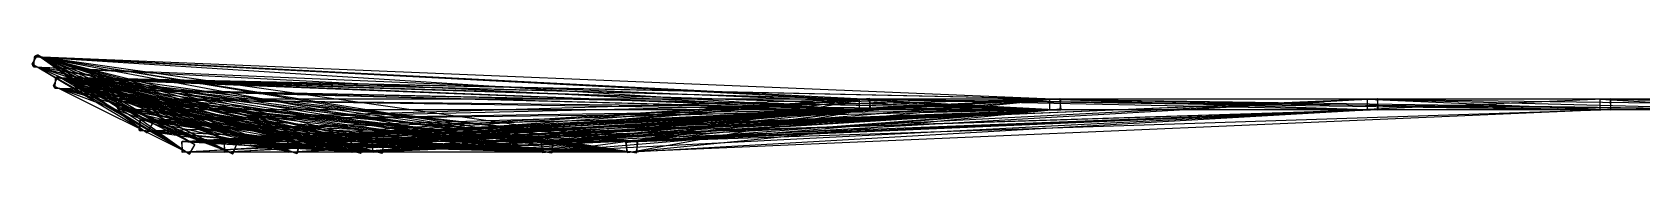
# Model space of a CAD drawing. Header units: metres. Extents: x 166 to 634, y 82 to 328.
# Drawn here: x 165.7 to 241.7, y 255.7 to 260.3 of the extents above; entities that cross this region are included whole.
import ezdxf

# ---------------------------------------------------------------- set-up
doc = ezdxf.new("R2010")
doc.units = ezdxf.units.M

msp = doc.modelspace()

# ---------------------------------------------------------------- linework, layer by layer
for points in [[(165.91425, 260.34302), (171.08575, 256.65698), (165.65701, 259.91425), (165.65712, 259.91434, 0.0001)], [(165.91425, 260.34302), (171.08575, 256.65698), (165.65701, 259.91425), (165.65712, 259.91434, 0.0001)], [(165.90698, 260.3411), (173.09302, 255.6589), (165.6589, 259.90695), (165.65901, 259.90704, 0.0001)], [(165.87308, 260.33), (175.12692, 255.67001), (165.67001, 259.87308), (165.67012, 259.87317, 0.0001)], [(165.84189, 260.31625), (178.15811, 255.68378), (165.68378, 259.8419), (165.68388, 259.84198, 0.0001)], [(165.82286, 260.30597), (181.17714, 255.69402), (165.69402, 259.82288), (165.69412, 259.82297, 0.0001)], [(165.8181, 260.30316), (182.1819, 255.69682), (165.69682, 259.8181), (165.69693, 259.8182, 0.0001)], [(165.79451, 260.28772), (190.20549, 255.7123), (165.7123, 259.7945), (165.7124, 259.7946, 0.0001)], [(165.78787, 260.28287), (194.21213, 255.71716), (165.71716, 259.78787), (165.71727, 259.78796, 0.0001)], [(165.76314, 260.26248), (205.23686, 257.73752), (165.73753, 259.76315), (165.73764, 259.76324, 0.0001)], [(165.76062, 260.2602), (214.23938, 257.7398), (165.7398, 259.76062), (165.73991, 259.7607, 0.0001)], [(214.23938, 257.7398), (214.2602, 258.23938), (165.76062, 260.2602), (165.76073, 260.26028, 0.0001)], [(205.23686, 257.73752), (205.26247, 258.23685), (165.76314, 260.26248), (165.76324, 260.26257, 0.0001)], [(194.21213, 255.71716), (194.28284, 256.21213), (165.78787, 260.28287), (165.78798, 260.28296, 0.0001)], [(190.20549, 255.7123), (190.2877, 256.2055), (165.79451, 260.28772), (165.79462, 260.2878, 0.0001)], [(182.1819, 255.69682), (182.30318, 256.1819), (165.8181, 260.30316), (165.8182, 260.30325, 0.0001)], [(181.17714, 255.69402), (181.30598, 256.17712), (165.82286, 260.30597), (165.82297, 260.30606, 0.0001)], [(178.15811, 255.68378), (178.31622, 256.1581), (165.84189, 260.31625), (165.842, 260.31635, 0.0001)], [(175.12692, 255.67001), (175.32999, 256.12692), (165.87308, 260.33), (165.87318, 260.33008, 0.0001)], [(173.09302, 255.6589), (173.3411, 256.09305), (165.90698, 260.3411), (165.90709, 260.3412, 0.0001)], [(171.08575, 256.65698), (171.34299, 257.08575), (165.91425, 260.34302), (165.91435, 260.3431, 0.0001)], [(171.08575, 256.65698), (171.34299, 257.08575), (165.91425, 260.34302), (165.91435, 260.3431, 0.0001)], [(166.8882, 259.33542), (173.1118, 255.6646), (166.6646, 258.8882), (166.6647, 258.8883, 0.0001)], [(166.8537, 259.32184), (175.1463, 255.67813), (166.67813, 258.8537), (166.67824, 258.8538, 0.0001)], [(166.82458, 259.30695), (178.17542, 255.69302), (166.69302, 258.8246), (166.69313, 258.82468, 0.0001)], [(166.80794, 259.2968), (181.19206, 255.70317), (166.70317, 258.80792), (166.70328, 258.808, 0.0001)], [(166.80388, 259.2942), (182.19612, 255.70583), (166.70583, 258.8039), (166.70593, 258.804, 0.0001)], [(166.78444, 259.28024), (190.21556, 255.71977), (166.71977, 258.78445), (166.71988, 258.78455, 0.0001)], [(166.77913, 259.2761), (194.22087, 255.72392), (166.72392, 258.77914), (166.72403, 258.77924, 0.0001)], [(166.75667, 259.2565), (205.24333, 257.7435), (166.74352, 258.75668), (166.74362, 258.75677, 0.0001)], [(166.75539, 259.25525), (214.24461, 257.74475), (166.74474, 258.75537), (166.74484, 258.75546, 0.0001)], [(214.24461, 257.74475), (214.25526, 258.24463), (166.75539, 259.25525), (166.7555, 259.25534, 0.0001)], [(205.24333, 257.7435), (205.25648, 258.24332), (166.75667, 259.2565), (166.75677, 259.2566, 0.0001)], [(194.22087, 255.72392), (194.27608, 256.22086), (166.77913, 259.2761), (166.77924, 259.27618, 0.0001)], [(190.21556, 255.71977), (190.28023, 256.21555), (166.78444, 259.28024), (166.78455, 259.28033, 0.0001)], [(182.19612, 255.70583), (182.29417, 256.1961), (166.80388, 259.2942), (166.80399, 259.29428, 0.0001)], [(181.19206, 255.70317), (181.29683, 256.19208), (166.80794, 259.2968), (166.80804, 259.2969, 0.0001)], [(178.17542, 255.69302), (178.30698, 256.1754), (166.82458, 259.30695), (166.82469, 259.30704, 0.0001)], [(175.1463, 255.67813), (175.32187, 256.1463), (166.8537, 259.32184), (166.8538, 259.32193, 0.0001)], [(173.1118, 255.6646), (173.3354, 256.1118), (166.8882, 259.33542), (166.8883, 259.3355, 0.0001)], [(167.91425, 259.34302), (173.08575, 255.65701), (167.65701, 258.91425), (167.65712, 258.91434, 0.0001)], [(167.8687, 259.32828), (175.1313, 255.67174), (167.67174, 258.86868), (167.67184, 258.86877, 0.0001)], [(167.83238, 259.3113), (178.16762, 255.6887), (167.6887, 258.83237), (167.68881, 258.83246, 0.0001)], [(167.81262, 259.2998), (181.18738, 255.7002), (167.7002, 258.81262), (167.7003, 258.8127, 0.0001)], [(167.80794, 259.2968), (182.19206, 255.70317), (167.70317, 258.80792), (167.70328, 258.808, 0.0001)], [(167.78607, 259.2815), (190.21393, 255.7185), (167.7185, 258.78607), (167.71861, 258.78616, 0.0001)], [(167.7803, 259.277), (194.2197, 255.72299), (167.72299, 258.7803), (167.7231, 258.7804, 0.0001)], [(167.75685, 259.25665), (205.24315, 257.74335), (167.74333, 258.75684), (167.74344, 258.75693, 0.0001)], [(167.7555, 259.25537), (214.2445, 257.74463), (167.74463, 258.7555), (167.74474, 258.75558, 0.0001)], [(214.2445, 257.74463), (214.25537, 258.2445), (167.7555, 259.25537), (167.7556, 259.25546, 0.0001)], [(205.24315, 257.74335), (205.25667, 258.24316), (167.75685, 259.25665), (167.75696, 259.25674, 0.0001)], [(194.2197, 255.72299), (194.27701, 256.2197), (167.7803, 259.277), (167.78041, 259.2771, 0.0001)], [(190.21393, 255.7185), (190.2815, 256.21393), (167.78607, 259.2815), (167.78618, 259.2816, 0.0001)], [(182.19206, 255.70317), (182.29683, 256.19208), (167.80794, 259.2968), (167.80804, 259.2969, 0.0001)], [(181.18738, 255.7002), (181.2998, 256.18738), (167.81262, 259.2998), (167.81273, 259.2999, 0.0001)], [(178.16762, 255.6887), (178.3113, 256.16763), (167.83238, 259.3113), (167.83249, 259.3114, 0.0001)], [(175.1313, 255.67174), (175.32826, 256.13132), (167.8687, 259.32828), (167.8688, 259.32837, 0.0001)], [(173.08575, 255.65701), (173.34299, 256.08575), (167.91425, 259.34302), (167.91435, 259.3431, 0.0001)], [(169.86073, 258.32495), (175.13927, 255.67503), (169.67503, 257.86072), (169.67514, 257.8608, 0.0001)], [(169.8181, 258.30316), (178.1819, 255.69682), (169.69682, 257.8181), (169.69693, 257.8182, 0.0001)], [(169.79875, 258.29068), (181.20125, 255.7093), (169.7093, 257.79874), (169.70941, 257.79883, 0.0001)], [(169.79451, 258.28772), (182.20549, 255.7123), (169.7123, 257.7945), (169.7124, 257.7946, 0.0001)], [(169.77611, 258.27362), (190.22389, 255.72636), (169.72636, 257.77612), (169.72647, 257.7762, 0.0001)], [(169.77164, 258.2699), (194.22836, 255.7301), (169.7301, 257.7716), (169.73021, 257.7717, 0.0001)], [(214.25, 257.75), (214.25, 258.25), (169.75, 258.25), (169.7501, 258.2501, 0.0001)], [(205.25, 257.75), (205.25, 258.25), (169.75, 258.25), (169.7501, 258.2501, 0.0001)], [(169.75, 258.25), (214.25, 257.75), (169.75, 257.75), (169.7501, 257.7501, 0.0001)], [(169.75, 258.25), (205.25, 257.75), (169.75, 257.75), (169.7501, 257.7501, 0.0001)], [(194.22836, 255.7301), (194.2699, 256.2284), (169.77164, 258.2699), (169.77174, 258.27, 0.0001)], [(190.22389, 255.72636), (190.27364, 256.22388), (169.77611, 258.27362), (169.77621, 258.2737, 0.0001)], [(182.20549, 255.7123), (182.2877, 256.2055), (169.79451, 258.28772), (169.79462, 258.2878, 0.0001)], [(181.20125, 255.7093), (181.2907, 256.20126), (169.79875, 258.29068), (169.79886, 258.29077, 0.0001)], [(178.1819, 255.69682), (178.30318, 256.1819), (169.8181, 258.30316), (169.8182, 258.30325, 0.0001)], [(175.13927, 255.67503), (175.32497, 256.13928), (169.86073, 258.32495), (169.86084, 258.32504, 0.0001)], [(205.25725, 257.75748), (205.24254, 258.25723), (170.74275, 257.24252), (170.74286, 257.2426, 0.0001)], [(205.25725, 257.75748), (205.24254, 258.25723), (170.74275, 257.24252), (170.74286, 257.2426, 0.0001)], [(214.25575, 257.75586), (214.24413, 258.25574), (170.74425, 257.24414), (170.74435, 257.24423, 0.0001)], [(214.25575, 257.75586), (214.24413, 258.25574), (170.74425, 257.24414), (170.74435, 257.24423, 0.0001)], [(205.2651, 257.76608), (205.23392, 258.2651), (172.7349, 256.23392), (172.735, 256.234, 0.0001)], [(214.26189, 257.76248), (214.23753, 258.26187), (172.73811, 256.23752), (172.73822, 256.2376, 0.0001)], [(205.26608, 257.76718), (205.23282, 258.26608), (174.73392, 256.23282), (174.73402, 256.2329, 0.0001)], [(214.26247, 257.76315), (214.23686, 258.26248), (174.73753, 256.23685), (174.73764, 256.23694, 0.0001)], [(205.26778, 257.76913), (205.23085, 258.2678), (177.73222, 256.23087), (177.73233, 256.23096, 0.0001)], [(214.26349, 257.76425), (214.23575, 258.26346), (177.73651, 256.23575), (177.73662, 256.23584, 0.0001)], [(205.2699, 257.7716), (205.22836, 258.2699), (180.7301, 256.2284), (180.73021, 256.2285, 0.0001)], [(214.26466, 257.7656), (214.23442, 258.26468), (180.73534, 256.2344), (180.73544, 256.2345, 0.0001)], [(229.2602, 257.76062), (229.23938, 258.2602), (180.7398, 256.23938), (180.73991, 256.23947, 0.0001)], [(205.2707, 257.7726), (205.2274, 258.27072), (181.7293, 256.2274), (181.7294, 256.22748, 0.0001)], [(214.2651, 257.76608), (214.23392, 258.2651), (181.7349, 256.23392), (181.735, 256.234, 0.0001)], [(229.2604, 257.76083), (229.23914, 258.2604), (181.7396, 256.23917), (181.7397, 256.23926, 0.0001)], [(205.28084, 257.78525), (205.21477, 258.28085), (189.71916, 256.21475), (189.71927, 256.21484, 0.0001)], [(214.2699, 257.7716), (214.22836, 258.2699), (189.7301, 256.2284), (189.73021, 256.2285, 0.0001)], [(229.26247, 257.76315), (229.23686, 258.26248), (189.73753, 256.23685), (189.73764, 256.23694, 0.0001)], [(205.2907, 257.79874), (205.20125, 258.29068), (193.7093, 256.20126), (193.70941, 256.20135, 0.0001)], [(214.27364, 257.77612), (214.22389, 258.27362), (193.72636, 256.22388), (193.72647, 256.22397, 0.0001)], [(229.26385, 257.76465), (229.23532, 258.26385), (193.73615, 256.23535), (193.73625, 256.23544, 0.0001)], [(240.26064, 257.7611), (240.2389, 258.26062), (193.73936, 256.2389), (193.73947, 256.23898, 0.0001)], [(248.25, 257.75), (248.25, 258.25), (204.75, 258.25), (204.7501, 258.2501, 0.0001)], [(240.25, 257.75), (240.25, 258.25), (204.75, 258.25), (204.7501, 258.2501, 0.0001)], [(229.25, 257.75), (229.25, 258.25), (204.75, 258.25), (204.7501, 258.2501, 0.0001)], [(214.25, 257.75), (214.25, 258.25), (204.75, 258.25), (204.7501, 258.2501, 0.0001)], [(204.75, 258.25), (248.25, 257.75), (204.75, 257.75), (204.7501, 257.7501, 0.0001)], [(204.75, 258.25), (240.25, 257.75), (204.75, 257.75), (204.7501, 257.7501, 0.0001)], [(204.75, 258.25), (229.25, 257.75), (204.75, 257.75), (204.7501, 257.7501, 0.0001)], [(204.75, 258.25), (214.25, 257.75), (204.75, 257.75), (204.7501, 257.7501, 0.0001)], [(248.25, 257.75), (248.25, 258.25), (213.75, 258.25), (213.7501, 258.2501, 0.0001)], [(240.25, 257.75), (240.25, 258.25), (213.75, 258.25), (213.7501, 258.2501, 0.0001)], [(229.25, 257.75), (229.25, 258.25), (213.75, 258.25), (213.7501, 258.2501, 0.0001)], [(213.75, 258.25), (248.25, 257.75), (213.75, 257.75), (213.7501, 257.7501, 0.0001)], [(213.75, 258.25), (240.25, 257.75), (213.75, 257.75), (213.7501, 257.7501, 0.0001)], [(213.75, 258.25), (229.25, 257.75), (213.75, 257.75), (213.7501, 257.7501, 0.0001)], [(268.25, 257.75), (268.25, 258.25), (228.75, 258.25), (228.7501, 258.2501, 0.0001)], [(248.25, 257.75), (248.25, 258.25), (228.75, 258.25), (228.7501, 258.2501, 0.0001)], [(240.25, 257.75), (240.25, 258.25), (228.75, 258.25), (228.7501, 258.2501, 0.0001)], [(228.75, 258.25), (268.25, 257.75), (228.75, 257.75), (228.7501, 257.7501, 0.0001)], [(228.75, 258.25), (248.25, 257.75), (228.75, 257.75), (228.7501, 257.7501, 0.0001)], [(228.75, 258.25), (240.25, 257.75), (228.75, 257.75), (228.7501, 257.7501, 0.0001)], [(268.25, 257.75), (268.25, 258.25), (239.75, 258.25), (239.7501, 258.2501, 0.0001)], [(248.25, 257.75), (248.25, 258.25), (239.75, 258.25), (239.7501, 258.2501, 0.0001)], [(239.75, 258.25), (268.25, 257.75), (239.75, 257.75), (239.7501, 257.7501, 0.0001)], [(239.75, 258.25), (248.25, 257.75), (239.75, 257.75), (239.7501, 257.7501, 0.0001)], [(170.78787, 257.28287), (178.21213, 255.71716), (170.71716, 256.78787), (170.71727, 256.78796, 0.0001)], [(170.78787, 257.28287), (178.21213, 255.71716), (170.71716, 256.78787), (170.71727, 256.78796, 0.0001)], [(170.77611, 257.27362), (181.22389, 255.72636), (170.72636, 256.77612), (170.72647, 256.7762, 0.0001)], [(170.77611, 257.27362), (181.22389, 255.72636), (170.72636, 256.77612), (170.72647, 256.7762, 0.0001)], [(170.77365, 257.2716), (182.22635, 255.7284), (170.7284, 256.77368), (170.7285, 256.77377, 0.0001)], [(170.77365, 257.2716), (182.22635, 255.7284), (170.7284, 256.77368), (170.7285, 256.77377, 0.0001)], [(170.76349, 257.26282), (190.23651, 255.73721), (170.73721, 256.7635), (170.73732, 256.76358, 0.0001)], [(170.76349, 257.26282), (190.23651, 255.73721), (170.73721, 256.7635), (170.73732, 256.76358, 0.0001)], [(170.7611, 257.26062), (194.2389, 255.73936), (170.73936, 256.7611), (170.73947, 256.7612, 0.0001)], [(170.7611, 257.26062), (194.2389, 255.73936), (170.73936, 256.7611), (170.73947, 256.7612, 0.0001)], [(170.74275, 257.24252), (205.25725, 257.75748), (170.75746, 256.74277), (170.75757, 256.74286, 0.0001)], [(170.74275, 257.24252), (205.25725, 257.75748), (170.75746, 256.74277), (170.75757, 256.74286, 0.0001)], [(170.74425, 257.24414), (214.25575, 257.75586), (170.75587, 256.74426), (170.75598, 256.74435, 0.0001)], [(170.74425, 257.24414), (214.25575, 257.75586), (170.75587, 256.74426), (170.75598, 256.74435, 0.0001)], [(194.2389, 255.73936), (194.26064, 256.2389), (170.7611, 257.26062), (170.7612, 257.2607, 0.0001)], [(194.2389, 255.73936), (194.26064, 256.2389), (170.7611, 257.26062), (170.7612, 257.2607, 0.0001)], [(190.23651, 255.73721), (190.26279, 256.2365), (170.76349, 257.26282), (170.7636, 257.2629, 0.0001)], [(190.23651, 255.73721), (190.26279, 256.2365), (170.76349, 257.26282), (170.7636, 257.2629, 0.0001)], [(182.22635, 255.7284), (182.2716, 256.22632), (170.77365, 257.2716), (170.77376, 257.2717, 0.0001)], [(182.22635, 255.7284), (182.2716, 256.22632), (170.77365, 257.2716), (170.77376, 257.2717, 0.0001)], [(181.22389, 255.72636), (181.27364, 256.22388), (170.77611, 257.27362), (170.77621, 257.2737, 0.0001)], [(181.22389, 255.72636), (181.27364, 256.22388), (170.77611, 257.27362), (170.77621, 257.2737, 0.0001)], [(178.21213, 255.71716), (178.28284, 256.21213), (170.78787, 257.28287), (170.78798, 257.28296, 0.0001)], [(178.21213, 255.71716), (178.28284, 256.21213), (170.78787, 257.28287), (170.78798, 257.28296, 0.0001)], [(172.7349, 256.23392), (205.2651, 257.76608), (172.76608, 255.7349), (172.76619, 255.735, 0.0001)], [(172.73811, 256.23752), (214.26189, 257.76248), (172.76247, 255.73811), (172.76257, 255.73822, 0.0001)], [(174.73392, 256.23282), (205.26608, 257.76718), (174.76718, 255.73392), (174.76729, 255.73402, 0.0001)], [(174.73753, 256.23685), (214.26247, 257.76315), (174.76314, 255.73753), (174.76324, 255.73764, 0.0001)], [(177.73222, 256.23087), (205.26778, 257.76913), (177.76915, 255.73222), (177.76926, 255.73233, 0.0001)], [(177.73651, 256.23575), (214.26349, 257.76425), (177.76425, 255.73651), (177.76436, 255.73662, 0.0001)], [(180.7301, 256.2284), (205.2699, 257.7716), (180.77164, 255.7301), (180.77174, 255.73021, 0.0001)], [(180.73534, 256.2344), (214.26466, 257.7656), (180.76558, 255.73534), (180.76569, 255.73544, 0.0001)], [(180.7398, 256.23938), (229.2602, 257.76062), (180.76062, 255.7398), (180.76073, 255.73991, 0.0001)], [(181.7293, 256.2274), (205.2707, 257.7726), (181.7726, 255.7293), (181.7727, 255.7294, 0.0001)], [(181.7349, 256.23392), (214.2651, 257.76608), (181.76608, 255.7349), (181.76619, 255.735, 0.0001)], [(181.7396, 256.23917), (229.2604, 257.76083), (181.76086, 255.7396), (181.76097, 255.7397, 0.0001)], [(189.71916, 256.21475), (205.28084, 257.78525), (189.78523, 255.71916), (189.78534, 255.71927, 0.0001)], [(189.7301, 256.2284), (214.2699, 257.7716), (189.77164, 255.7301), (189.77174, 255.73021, 0.0001)], [(189.73753, 256.23685), (229.26247, 257.76315), (189.76314, 255.73753), (189.76324, 255.73764, 0.0001)], [(193.7093, 256.20126), (205.2907, 257.79874), (193.79875, 255.7093), (193.79886, 255.70941, 0.0001)], [(193.72636, 256.22388), (214.27364, 257.77612), (193.77611, 255.72636), (193.77621, 255.72647, 0.0001)], [(193.73615, 256.23535), (229.26385, 257.76465), (193.76468, 255.73615), (193.76479, 255.73625, 0.0001)], [(193.73936, 256.2389), (240.26064, 257.7611), (193.7611, 255.73936), (193.7612, 255.73947, 0.0001)], [(194.25, 255.75), (194.25, 256.25), (172.75, 256.25), (172.7501, 256.2501, 0.0001)], [(190.25, 255.75), (190.25, 256.25), (172.75, 256.25), (172.7501, 256.2501, 0.0001)], [(182.25, 255.75), (182.25, 256.25), (172.75, 256.25), (172.7501, 256.2501, 0.0001)], [(181.25, 255.75), (181.25, 256.25), (172.75, 256.25), (172.7501, 256.2501, 0.0001)], [(172.75, 256.25), (194.25, 255.75), (172.75, 255.75), (172.7501, 255.7501, 0.0001)], [(172.75, 256.25), (190.25, 255.75), (172.75, 255.75), (172.7501, 255.7501, 0.0001)], [(172.75, 256.25), (182.25, 255.75), (172.75, 255.75), (172.7501, 255.7501, 0.0001)], [(172.75, 256.25), (181.25, 255.75), (172.75, 255.75), (172.7501, 255.7501, 0.0001)], [(194.25, 255.75), (194.25, 256.25), (174.75, 256.25), (174.7501, 256.2501, 0.0001)], [(190.25, 255.75), (190.25, 256.25), (174.75, 256.25), (174.7501, 256.2501, 0.0001)], [(182.25, 255.75), (182.25, 256.25), (174.75, 256.25), (174.7501, 256.2501, 0.0001)], [(181.25, 255.75), (181.25, 256.25), (174.75, 256.25), (174.7501, 256.2501, 0.0001)], [(174.75, 256.25), (194.25, 255.75), (174.75, 255.75), (174.7501, 255.7501, 0.0001)], [(174.75, 256.25), (190.25, 255.75), (174.75, 255.75), (174.7501, 255.7501, 0.0001)], [(174.75, 256.25), (182.25, 255.75), (174.75, 255.75), (174.7501, 255.7501, 0.0001)], [(174.75, 256.25), (181.25, 255.75), (174.75, 255.75), (174.7501, 255.7501, 0.0001)], [(194.25, 255.75), (194.25, 256.25), (177.75, 256.25), (177.7501, 256.2501, 0.0001)], [(190.25, 255.75), (190.25, 256.25), (177.75, 256.25), (177.7501, 256.2501, 0.0001)], [(177.75, 256.25), (194.25, 255.75), (177.75, 255.75), (177.7501, 255.7501, 0.0001)], [(177.75, 256.25), (190.25, 255.75), (177.75, 255.75), (177.7501, 255.7501, 0.0001)], [(194.25, 255.75), (194.25, 256.25), (180.75, 256.25), (180.7501, 256.2501, 0.0001)], [(190.25, 255.75), (190.25, 256.25), (180.75, 256.25), (180.7501, 256.2501, 0.0001)], [(180.75, 256.25), (194.25, 255.75), (180.75, 255.75), (180.7501, 255.7501, 0.0001)], [(180.75, 256.25), (190.25, 255.75), (180.75, 255.75), (180.7501, 255.7501, 0.0001)], [(194.25, 255.75), (194.25, 256.25), (181.75, 256.25), (181.7501, 256.2501, 0.0001)], [(190.25, 255.75), (190.25, 256.25), (181.75, 256.25), (181.7501, 256.2501, 0.0001)], [(181.75, 256.25), (194.25, 255.75), (181.75, 255.75), (181.7501, 255.7501, 0.0001)], [(181.75, 256.25), (190.25, 255.75), (181.75, 255.75), (181.7501, 255.7501, 0.0001)]]:
    msp.add_3dface(points)

doc.saveas('drawing.dxf')
